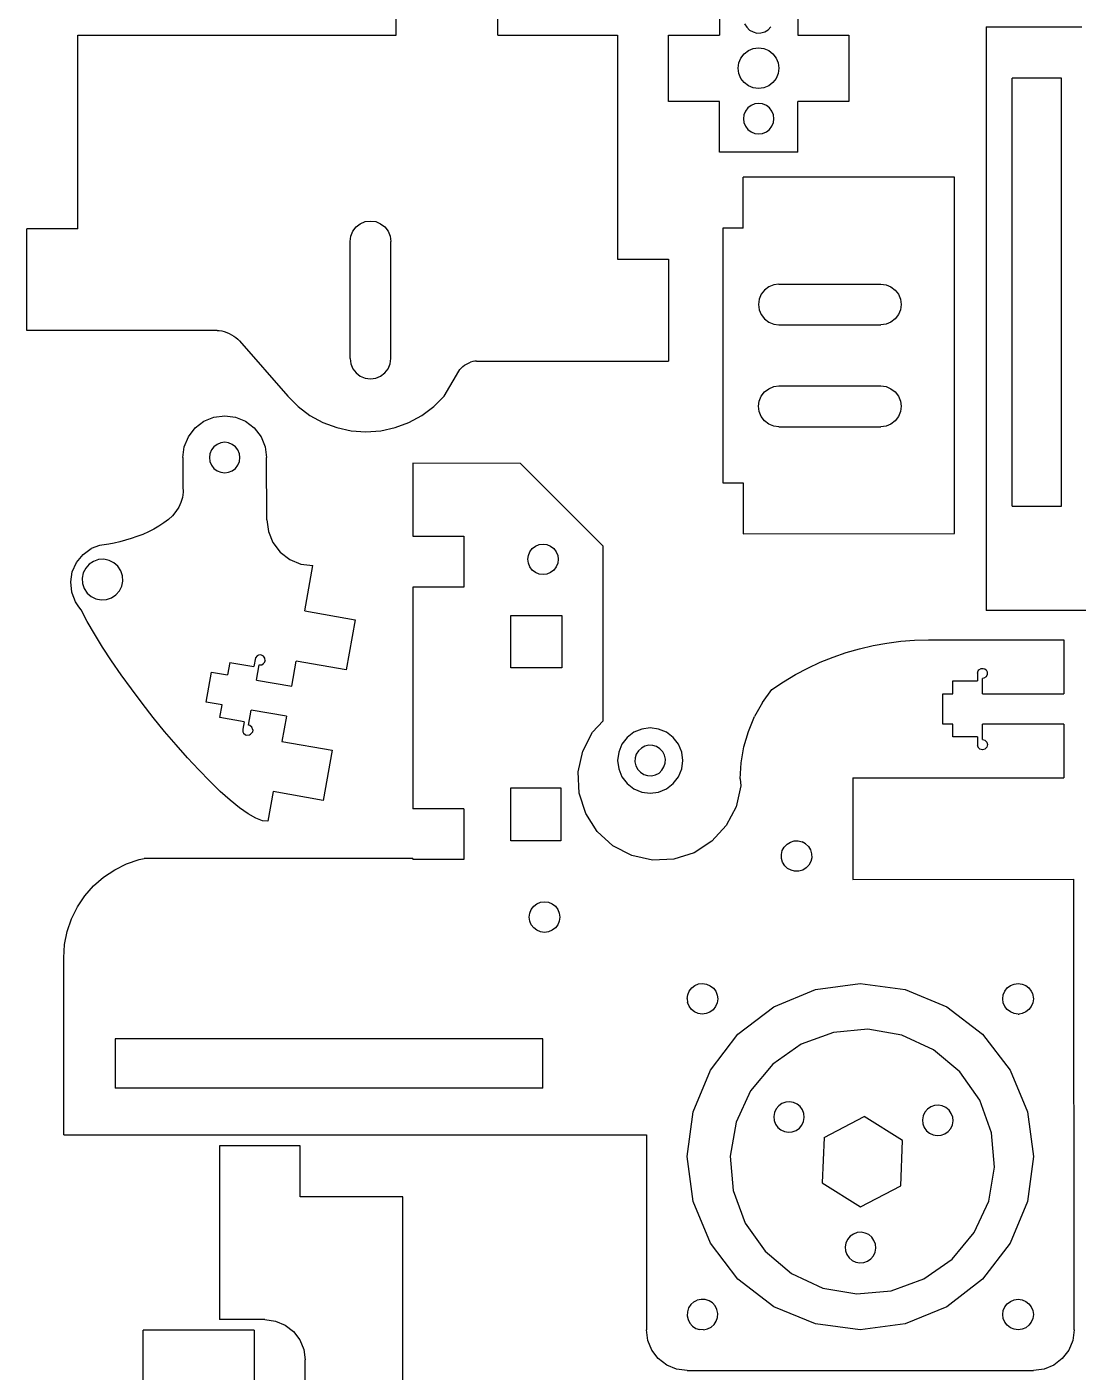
# Model space of a CAD drawing. Extents: x -275 to 319, y -186 to 206.
# Drawn here: x -275.5 to -172.2, y -60.5 to 71.6 of the extents above; entities that cross this region are included whole.
import ezdxf

# ---------------------------------------------------------------- set-up
doc = ezdxf.new("R2010")
doc.units = 0
doc.layers.get('0').update_dxf_attribs({"linetype": 'CONTINUOUS'})

msp = doc.modelspace()

# ---------------------------------------------------------------- linework, layer by layer
for p, q in [((-239.22, 70.8), (-239.22, 75.8)), ((-229.22, 70.8), (-229.22, 75.8)), ((-207.47, 75.8), (-207.47, 70.8)), ((-199.77, 75.8), (-199.77, 70.8)), ((-205, 71.9), (-204.79, 71.57)), ((-204.79, 71.57), (-204.51, 71.3)), ((-203.02, 71.13), (-202.69, 71.33)), ((-202.69, 71.33), (-202.41, 71.61)), ((-181.29, 71.6), (-171.87, 71.6)), ((-181.29, 71.6), (-181.29, 14.33)), ((-270.47, 70.8), (-239.22, 70.8)), ((-270.47, 51.8), (-270.47, 70.8)), ((-229.22, 70.8), (-217.47, 70.8)), ((-217.47, 70.8), (-217.47, 48.8)), ((-212.47, 64.3), (-212.47, 70.8)), ((-212.47, 70.8), (-207.47, 70.8)), ((-204.51, 71.3), (-204.17, 71.11)), ((-204.17, 71.11), (-203.79, 71.01)), ((-203.79, 71.01), (-203.4, 71.02)), ((-203.4, 71.02), (-203.02, 71.13)), ((-199.77, 70.8), (-194.77, 70.8)), ((-194.77, 70.8), (-194.77, 64.3)), ((-205.35, 68.55), (-205.03, 68.97)), ((-205.03, 68.97), (-204.62, 69.29)), ((-204.62, 69.29), (-204.14, 69.49)), ((-204.14, 69.49), (-203.62, 69.55)), ((-203.62, 69.55), (-203.1, 69.49)), ((-203.1, 69.49), (-202.62, 69.29)), ((-202.62, 69.29), (-202.21, 68.97)), ((-202.21, 68.97), (-201.89, 68.55)), ((-205.62, 67.55), (-205.55, 68.07)), ((-205.55, 67.04), (-205.62, 67.55)), ((-205.55, 68.07), (-205.35, 68.55)), ((-201.89, 68.55), (-201.69, 68.07)), ((-201.69, 68.07), (-201.62, 67.55)), ((-201.62, 67.55), (-201.69, 67.04)), ((-205.35, 66.55), (-205.55, 67.04)), ((-205.03, 66.14), (-205.35, 66.55)), ((-204.62, 65.82), (-205.03, 66.14)), ((-202.21, 66.14), (-202.62, 65.82)), ((-201.89, 66.55), (-202.21, 66.14)), ((-201.69, 67.04), (-201.89, 66.55)), ((-178.72, 24.57), (-178.72, 66.57)), ((-173.87, 66.57), (-178.72, 66.57)), ((-173.87, 24.57), (-173.87, 66.57)), ((-204.14, 65.62), (-204.62, 65.82)), ((-203.62, 65.55), (-204.14, 65.62)), ((-203.1, 65.62), (-203.62, 65.55)), ((-202.62, 65.82), (-203.1, 65.62)), ((-207.47, 64.3), (-212.47, 64.3)), ((-207.47, 59.3), (-207.47, 64.3)), ((-204.67, 63.67), (-204.91, 63.35)), ((-204.36, 63.9), (-204.67, 63.67)), ((-204, 64.05), (-204.36, 63.9)), ((-203.61, 64.1), (-204, 64.05)), ((-203.23, 64.05), (-203.61, 64.1)), ((-202.86, 63.9), (-203.23, 64.05)), ((-202.55, 63.67), (-202.86, 63.9)), ((-202.31, 63.35), (-202.55, 63.67)), ((-194.77, 64.3), (-199.77, 64.3)), ((-199.77, 59.3), (-199.77, 64.3)), ((-205.06, 62.99), (-205.11, 62.6)), ((-205.11, 62.6), (-205.06, 62.22)), ((-204.91, 63.35), (-205.06, 62.99)), ((-205.06, 62.22), (-204.91, 61.85)), ((-202.16, 62.99), (-202.31, 63.35)), ((-202.31, 61.85), (-202.16, 62.22)), ((-202.11, 62.6), (-202.16, 62.99)), ((-202.16, 62.22), (-202.11, 62.6)), ((-204.91, 61.85), (-204.67, 61.54)), ((-204.67, 61.54), (-204.36, 61.31)), ((-204.36, 61.31), (-204, 61.16)), ((-204, 61.16), (-203.61, 61.1)), ((-203.61, 61.1), (-203.23, 61.16)), ((-203.23, 61.16), (-202.86, 61.31)), ((-202.86, 61.31), (-202.55, 61.54)), ((-202.55, 61.54), (-202.31, 61.85)), ((-199.77, 59.3), (-207.47, 59.3)), ((-184.39, 56.85), (-205.13, 56.86)), ((-205.13, 51.85), (-205.13, 56.86)), ((-184.4, 21.86), (-184.39, 56.85)), ((-275.47, 41.8), (-275.47, 51.8)), ((-270.47, 51.8), (-275.47, 51.8)), ((-243.67, 51.07), (-243.47, 51.55)), ((-243.47, 51.55), (-243.15, 51.97)), ((-243.15, 51.97), (-242.73, 52.29)), ((-242.73, 52.29), (-242.25, 52.49)), ((-242.25, 52.49), (-241.74, 52.55)), ((-241.74, 52.55), (-241.22, 52.49)), ((-241.22, 52.49), (-240.74, 52.29)), ((-240.74, 52.29), (-240.32, 51.97)), ((-240.32, 51.97), (-240.01, 51.55)), ((-240.01, 51.55), (-239.81, 51.07)), ((-205.13, 51.85), (-207.13, 51.84)), ((-207.13, 51.84), (-207.13, 26.86)), ((-243.74, 50.55), (-243.67, 51.07)), ((-243.74, 39.05), (-243.74, 50.55)), ((-239.81, 51.07), (-239.74, 50.55)), ((-239.74, 39.05), (-239.74, 50.55)), ((-217.47, 48.8), (-212.47, 48.8)), ((-212.47, 48.8), (-212.47, 38.8)), ((-202.14, 46.29), (-202.63, 46.09)), ((-201.63, 46.36), (-202.14, 46.29)), ((-201.63, 46.36), (-191.63, 46.36)), ((-191.63, 46.36), (-191.11, 46.29)), ((-191.11, 46.29), (-190.63, 46.09)), ((-203.36, 45.36), (-203.56, 44.87)), ((-203.04, 45.77), (-203.36, 45.36)), ((-202.63, 46.09), (-203.04, 45.77)), ((-190.63, 46.09), (-190.21, 45.77)), ((-190.21, 45.77), (-189.89, 45.36)), ((-189.89, 45.36), (-189.69, 44.87)), ((-203.56, 44.87), (-203.63, 44.36)), ((-203.63, 44.36), (-203.56, 43.84)), ((-203.56, 43.84), (-203.36, 43.36)), ((-189.69, 43.84), (-189.89, 43.36)), ((-189.69, 44.87), (-189.63, 44.36)), ((-189.63, 44.36), (-189.69, 43.84)), ((-203.36, 43.36), (-203.04, 42.94)), ((-203.04, 42.94), (-202.63, 42.62)), ((-202.63, 42.62), (-202.14, 42.42)), ((-202.14, 42.42), (-201.63, 42.36)), ((-201.63, 42.36), (-191.63, 42.36)), ((-191.11, 42.42), (-191.63, 42.36)), ((-190.63, 42.62), (-191.11, 42.42)), ((-190.21, 42.94), (-190.63, 42.62)), ((-189.89, 43.36), (-190.21, 42.94)), ((-256.8, 41.8), (-275.47, 41.8)), ((-256.8, 41.8), (-256.58, 41.79)), ((-256.58, 41.79), (-256.34, 41.76)), ((-256.34, 41.76), (-256.1, 41.7)), ((-256.1, 41.7), (-255.85, 41.61)), ((-255.85, 41.61), (-255.6, 41.51)), ((-255.6, 41.51), (-255.37, 41.39)), ((-255.37, 41.39), (-255.14, 41.26)), ((-255.14, 41.26), (-254.94, 41.11)), ((-254.94, 41.11), (-254.75, 40.96)), ((-254.75, 40.96), (-254.6, 40.8)), ((-254.6, 40.8), (-249.86, 35.36)), ((-243.74, 39.05), (-243.67, 38.54)), ((-243.67, 38.54), (-243.47, 38.05)), ((-240.01, 38.05), (-239.81, 38.54)), ((-239.81, 38.54), (-239.74, 39.05)), ((-232.66, 38.26), (-232.49, 38.39)), ((-232.49, 38.39), (-232.3, 38.51)), ((-232.3, 38.51), (-232.11, 38.61)), ((-232.11, 38.61), (-231.9, 38.7)), ((-231.69, 38.76), (-231.9, 38.7)), ((-231.5, 38.79), (-231.69, 38.76)), ((-231.31, 38.8), (-231.5, 38.79)), ((-231.31, 38.8), (-212.47, 38.8)), ((-243.47, 38.05), (-243.15, 37.64)), ((-243.15, 37.64), (-242.74, 37.32)), ((-242.74, 37.32), (-242.26, 37.12)), ((-242.26, 37.12), (-241.74, 37.05)), ((-241.74, 37.05), (-241.22, 37.12)), ((-241.22, 37.12), (-240.74, 37.32)), ((-240.74, 37.32), (-240.32, 37.64)), ((-240.32, 37.64), (-240.01, 38.05)), ((-234.5, 35.36), (-233.06, 37.8)), ((-233.06, 37.8), (-232.95, 37.96)), ((-232.82, 38.11), (-232.95, 37.96)), ((-232.66, 38.26), (-232.82, 38.11)), ((-203.36, 35.36), (-203.04, 35.77)), ((-203.04, 35.77), (-202.63, 36.09)), ((-202.63, 36.09), (-202.14, 36.29)), ((-202.14, 36.29), (-201.63, 36.36)), ((-201.63, 36.36), (-191.63, 36.36)), ((-191.63, 36.36), (-191.11, 36.29)), ((-191.11, 36.29), (-190.63, 36.09)), ((-190.63, 36.09), (-190.21, 35.77)), ((-190.21, 35.77), (-189.89, 35.36)), ((-249.86, 35.36), (-248.84, 34.33)), ((-235.52, 34.33), (-234.5, 35.36)), ((-203.63, 34.36), (-203.56, 34.87)), ((-203.56, 33.84), (-203.63, 34.36)), ((-203.56, 34.87), (-203.36, 35.36)), ((-189.89, 35.36), (-189.69, 34.87)), ((-189.69, 34.87), (-189.63, 34.36)), ((-189.63, 34.36), (-189.69, 33.84)), ((-258.11, 32.89), (-257.11, 33.3)), ((-257.11, 33.3), (-256.05, 33.44)), ((-256.05, 33.44), (-254.98, 33.3)), ((-254.98, 33.3), (-253.99, 32.89)), ((-248.84, 34.33), (-247.68, 33.47)), ((-247.68, 33.47), (-246.4, 32.77)), ((-237.96, 32.77), (-236.68, 33.47)), ((-236.68, 33.47), (-235.52, 34.33)), ((-203.36, 33.36), (-203.56, 33.84)), ((-203.04, 32.94), (-203.36, 33.36)), ((-189.89, 33.36), (-190.21, 32.94)), ((-189.69, 33.84), (-189.89, 33.36)), ((-259.61, 31.38), (-258.96, 32.24)), ((-258.96, 32.24), (-258.11, 32.89)), ((-253.99, 32.89), (-253.14, 32.24)), ((-253.14, 32.24), (-252.48, 31.38)), ((-246.4, 32.77), (-245.04, 32.27)), ((-245.04, 32.27), (-243.63, 31.96)), ((-243.63, 31.96), (-242.18, 31.86)), ((-242.18, 31.86), (-240.73, 31.96)), ((-240.73, 31.96), (-239.32, 32.27)), ((-239.32, 32.27), (-237.96, 32.77)), ((-202.63, 32.62), (-203.04, 32.94)), ((-202.14, 32.42), (-202.63, 32.62)), ((-201.63, 32.36), (-202.14, 32.42)), ((-201.63, 32.36), (-191.63, 32.36)), ((-191.11, 32.42), (-191.63, 32.36)), ((-190.63, 32.62), (-191.11, 32.42)), ((-190.21, 32.94), (-190.63, 32.62)), ((-260.16, 29.33), (-260.02, 30.39)), ((-260.02, 30.39), (-259.61, 31.38)), ((-257.11, 30.39), (-257.35, 30.08)), ((-256.8, 30.62), (-257.11, 30.39)), ((-256.44, 30.77), (-256.8, 30.62)), ((-256.05, 30.83), (-256.44, 30.77)), ((-255.66, 30.77), (-256.05, 30.83)), ((-255.3, 30.62), (-255.66, 30.77)), ((-254.99, 30.39), (-255.3, 30.62)), ((-254.75, 30.08), (-254.99, 30.39)), ((-252.48, 31.38), (-252.07, 30.39)), ((-252.07, 30.39), (-251.93, 29.33)), ((-260.16, 29.33), (-260.16, 26.49)), ((-257.5, 29.71), (-257.55, 29.33)), ((-257.55, 29.33), (-257.5, 28.94)), ((-257.35, 30.08), (-257.5, 29.71)), ((-254.6, 29.71), (-254.75, 30.08)), ((-254.55, 29.33), (-254.6, 29.71)), ((-254.6, 28.94), (-254.55, 29.33)), ((-251.91, 23.23), (-251.93, 29.33)), ((-257.5, 28.94), (-257.35, 28.58)), ((-257.35, 28.58), (-257.11, 28.26)), ((-257.11, 28.26), (-256.8, 28.03)), ((-256.8, 28.03), (-256.44, 27.88)), ((-256.44, 27.88), (-256.05, 27.83)), ((-256.05, 27.83), (-255.66, 27.88)), ((-255.66, 27.88), (-255.3, 28.03)), ((-255.3, 28.03), (-254.99, 28.26)), ((-254.99, 28.26), (-254.75, 28.58)), ((-254.75, 28.58), (-254.6, 28.94)), ((-237.56, 28.77), (-237.56, 21.6)), ((-227.01, 28.76), (-237.56, 28.77)), ((-227.01, 28.76), (-218.88, 20.63)), ((-260.16, 26.49), (-260.14, 25.93)), ((-207.13, 26.86), (-205.13, 26.85)), ((-205.13, 26.85), (-205.13, 21.85)), ((-260.2, 25.41), (-260.34, 24.92)), ((-260.14, 25.93), (-260.2, 25.41)), ((-260.84, 24.03), (-261.18, 23.62)), ((-260.56, 24.46), (-260.84, 24.03)), ((-260.34, 24.92), (-260.56, 24.46)), ((-178.72, 24.57), (-173.87, 24.57)), ((-262.5, 22.59), (-263.01, 22.3)), ((-262.02, 22.91), (-262.5, 22.59)), ((-261.58, 23.25), (-262.02, 22.91)), ((-261.18, 23.62), (-261.58, 23.25)), ((-251.91, 23.23), (-251.76, 22.06)), ((-265.8, 21.21), (-266.36, 21.06)), ((-265.23, 21.38), (-265.8, 21.21)), ((-264.66, 21.57), (-265.23, 21.38)), ((-264.1, 21.79), (-264.66, 21.57)), ((-263.54, 22.03), (-264.1, 21.79)), ((-263.01, 22.3), (-263.54, 22.03)), ((-251.76, 22.06), (-251.31, 20.98)), ((-237.56, 21.6), (-232.56, 21.6)), ((-232.56, 21.6), (-232.56, 16.6)), ((-205.13, 21.85), (-184.4, 21.86)), ((-269.96, 19.8), (-269.15, 20.39)), ((-268.35, 20.69), (-269.15, 20.39)), ((-267.9, 20.75), (-268.35, 20.69)), ((-267.42, 20.84), (-267.9, 20.75)), ((-266.9, 20.94), (-267.42, 20.84)), ((-266.36, 21.06), (-266.9, 20.94)), ((-251.31, 20.98), (-250.6, 20.04)), ((-250.6, 20.04), (-249.66, 19.33)), ((-226.23, 19.73), (-226.08, 20.09)), ((-226.08, 20.09), (-225.85, 20.4)), ((-225.85, 20.4), (-225.54, 20.64)), ((-225.54, 20.64), (-225.17, 20.79)), ((-225.17, 20.79), (-224.79, 20.84)), ((-224.79, 20.84), (-224.4, 20.79)), ((-224.4, 20.79), (-224.04, 20.64)), ((-224.04, 20.64), (-223.72, 20.4)), ((-223.72, 20.4), (-223.49, 20.09)), ((-223.49, 20.09), (-223.34, 19.73)), ((-218.88, 3.5), (-218.88, 20.63)), ((-271.01, 18.11), (-270.6, 19.03)), ((-270.6, 19.03), (-269.96, 19.8)), ((-269.36, 18.86), (-269.7, 18.47)), ((-268.92, 19.14), (-269.36, 18.86)), ((-268.43, 19.31), (-268.92, 19.14)), ((-267.91, 19.34), (-268.43, 19.31)), ((-267.4, 19.24), (-267.91, 19.34)), ((-266.93, 19.01), (-267.4, 19.24)), ((-266.54, 18.66), (-266.93, 19.01)), ((-266.25, 18.22), (-266.54, 18.66)), ((-249.66, 19.33), (-248.58, 18.88)), ((-248.58, 18.88), (-247.38, 18.73)), ((-248.17, 14.27), (-247.38, 18.73)), ((-226.29, 19.34), (-226.23, 19.73)), ((-226.23, 18.95), (-226.29, 19.34)), ((-226.08, 18.59), (-226.23, 18.95)), ((-225.85, 18.28), (-226.08, 18.59)), ((-223.49, 18.59), (-223.72, 18.28)), ((-223.34, 18.95), (-223.49, 18.59)), ((-223.34, 19.73), (-223.29, 19.34)), ((-223.29, 19.34), (-223.34, 18.95)), ((-271.17, 17.12), (-271.01, 18.11)), ((-269.94, 18), (-270.04, 17.49)), ((-270.04, 17.49), (-270.01, 16.97)), ((-269.7, 18.47), (-269.94, 18)), ((-266.08, 17.73), (-266.25, 18.22)), ((-266.15, 16.7), (-266.05, 17.21)), ((-266.05, 17.21), (-266.08, 17.73)), ((-225.54, 18.04), (-225.85, 18.28)), ((-225.17, 17.89), (-225.54, 18.04)), ((-224.79, 17.84), (-225.17, 17.89)), ((-224.4, 17.89), (-224.79, 17.84)), ((-224.04, 18.04), (-224.4, 17.89)), ((-223.72, 18.28), (-224.04, 18.04)), ((-271.07, 16.12), (-271.17, 17.12)), ((-271.02, 16.03), (-271.07, 16.12)), ((-270.71, 15.18), (-271.02, 16.03)), ((-270.01, 16.97), (-269.84, 16.47)), ((-269.84, 16.47), (-269.55, 16.03)), ((-269.55, 16.03), (-269.16, 15.69)), ((-266.73, 15.84), (-266.39, 16.23)), ((-266.39, 16.23), (-266.15, 16.7)), ((-232.56, 16.6), (-237.56, 16.6)), ((-237.56, 16.6), (-237.56, -5.14)), ((-270.36, 14.68), (-270.71, 15.18)), ((-270.13, 14.37), (-270.36, 14.68)), ((-269.16, 15.69), (-268.7, 15.46)), ((-268.7, 15.46), (-268.18, 15.35)), ((-268.18, 15.35), (-267.66, 15.38)), ((-267.66, 15.38), (-267.17, 15.55)), ((-267.17, 15.55), (-266.73, 15.84)), ((-269.54, 13.23), (-270.13, 14.37)), ((-268.84, 12.01), (-269.54, 13.23)), ((-248.17, 14.27), (-243.24, 13.4)), ((-243.24, 13.4), (-244.11, 8.48)), ((-227.94, 8.7), (-227.94, 13.82)), ((-227.94, 13.82), (-222.94, 13.82)), ((-222.94, 13.82), (-222.94, 8.7)), ((-166.16, 14.31), (-181.29, 14.33)), ((-268.05, 10.72), (-268.84, 12.01)), ((-267.17, 9.38), (-268.05, 10.72)), ((-193.7, 10.56), (-192.37, 10.87)), ((-192.37, 10.87), (-191.02, 11.12)), ((-191.02, 11.12), (-189.67, 11.29)), ((-189.67, 11.29), (-188.31, 11.39)), ((-188.31, 11.39), (-186.95, 11.43)), ((-186.95, 11.43), (-173.64, 11.43)), ((-173.64, 11.43), (-173.64, 6.15)), ((-266.22, 8.01), (-267.17, 9.38)), ((-253.03, 9.67), (-253.19, 8.81)), ((-252.86, 9.87), (-253.03, 9.67)), ((-252.74, 9.93), (-252.86, 9.87)), ((-252.49, 9.95), (-252.74, 9.93)), ((-252.25, 9.84), (-252.49, 9.95)), ((-252.1, 9.63), (-252.25, 9.84)), ((-252.08, 9.37), (-252.19, 9.14)), ((-252.08, 9.37), (-252.1, 9.63)), ((-249.47, 6.88), (-249.04, 9.34)), ((-244.11, 8.48), (-249.04, 9.34)), ((-197.56, 9.23), (-196.3, 9.74)), ((-196.3, 9.74), (-195.01, 10.18)), ((-195.01, 10.18), (-193.7, 10.56)), ((-265.21, 6.61), (-266.22, 8.01)), ((-257.87, 5.32), (-257.35, 8.27)), ((-257.35, 8.27), (-255.77, 7.99)), ((-255.56, 9.22), (-255.77, 7.99)), ((-255.56, 9.22), (-253.19, 8.81)), ((-252.92, 7.49), (-252.66, 8.97)), ((-252.66, 8.97), (-252.4, 8.99)), ((-252.4, 8.99), (-252.19, 9.14)), ((-222.94, 8.7), (-227.94, 8.7)), ((-201.18, 7.32), (-200, 8.02)), ((-200, 8.02), (-198.8, 8.65)), ((-198.8, 8.65), (-197.56, 9.23)), ((-182.14, 8.15), (-182.07, 8.4)), ((-182.14, 8.15), (-182.14, 7.4)), ((-182.07, 8.4), (-181.99, 8.5)), ((-181.99, 8.5), (-181.77, 8.63)), ((-181.77, 8.63), (-181.68, 8.63)), ((-181.68, 8.63), (-181.57, 8.63)), ((-181.57, 8.63), (-181.39, 8.58)), ((-181.39, 8.58), (-181.29, 8.5)), ((-181.29, 8.5), (-181.16, 8.28)), ((-181.16, 8.02), (-181.29, 7.79)), ((-181.16, 8.28), (-181.16, 8.02)), ((-264.15, 5.21), (-265.21, 6.61)), ((-252.92, 7.49), (-249.47, 6.88)), ((-202.31, 6.56), (-201.18, 7.32)), ((-184.54, 6.15), (-184.54, 7.4)), ((-184.54, 7.4), (-182.14, 7.4)), ((-181.51, 7.66), (-181.64, 7.65)), ((-181.64, 6.15), (-181.64, 7.65)), ((-181.29, 7.79), (-181.51, 7.66)), ((-256.29, 5.04), (-257.87, 5.32)), ((-203.23, 5.28), (-202.31, 6.56)), ((-185.54, 3.15), (-185.54, 6.15)), ((-185.54, 6.15), (-184.54, 6.15)), ((-181.64, 6.15), (-173.64, 6.15)), ((-263.06, 3.82), (-264.15, 5.21)), ((-256.51, 3.81), (-256.29, 5.04)), ((-253.7, 3.06), (-253.44, 4.54)), ((-249.99, 3.93), (-253.44, 4.54)), ((-203.23, 5.28), (-204.01, 3.9)), ((-261.95, 2.45), (-263.06, 3.82)), ((-254.15, 3.39), (-256.51, 3.81)), ((-254.15, 3.39), (-254.28, 2.65)), ((-254.28, 2.65), (-254.26, 2.4)), ((-253.58, 3.02), (-253.7, 3.06)), ((-253.38, 2.85), (-253.58, 3.02)), ((-253.29, 2.61), (-253.38, 2.85)), ((-249.99, 3.93), (-250.43, 1.47)), ((-219.92, 2.36), (-218.88, 3.5)), ((-215.1, 2.68), (-215.87, 2.36)), ((-214.27, 2.79), (-215.1, 2.68)), ((-213.44, 2.68), (-214.27, 2.79)), ((-212.67, 2.36), (-213.44, 2.68)), ((-204.62, 2.44), (-204.01, 3.9)), ((-184.54, 3.15), (-185.54, 3.15)), ((-184.54, 1.9), (-184.54, 3.15)), ((-173.64, 3.15), (-181.64, 3.15)), ((-181.64, 1.65), (-181.64, 3.15)), ((-173.64, 3.15), (-173.64, -2.1)), ((-260.82, 1.13), (-261.95, 2.45)), ((-254.26, 2.4), (-254.2, 2.28)), ((-254.2, 2.28), (-254, 2.11)), ((-254, 2.11), (-253.87, 2.07)), ((-253.87, 2.07), (-253.62, 2.1)), ((-253.62, 2.1), (-253.5, 2.16)), ((-253.5, 2.16), (-253.33, 2.36)), ((-253.29, 2.61), (-253.33, 2.36)), ((-250.43, 1.47), (-245.5, 0.6)), ((-220.88, 0.51), (-219.92, 2.36)), ((-216.53, 1.85), (-217.04, 1.19)), ((-215.87, 2.36), (-216.53, 1.85)), ((-212, 1.85), (-212.67, 2.36)), ((-211.49, 1.19), (-212, 1.85)), ((-205.06, 0.92), (-204.62, 2.44)), ((-182.14, 1.9), (-184.54, 1.9)), ((-182.14, 1.9), (-182.12, 1.02)), ((-181.64, 1.65), (-181.39, 1.58)), ((-181.39, 1.58), (-181.21, 1.4)), ((-181.21, 1.4), (-181.14, 1.15)), ((-259.7, -0.14), (-260.82, 1.13)), ((-245.5, 0.6), (-246.37, -4.33)), ((-221.33, -1.53), (-220.88, 0.51)), ((-217.36, 0.41), (-217.47, -0.41)), ((-217.04, 1.19), (-217.36, 0.41)), ((-215.63, 0.22), (-215.75, -0.16)), ((-215.42, 0.55), (-215.63, 0.22)), ((-215.13, 0.81), (-215.42, 0.55)), ((-214.79, 0.99), (-215.13, 0.81)), ((-214.4, 1.08), (-214.79, 0.99)), ((-214.01, 1.06), (-214.4, 1.08)), ((-213.64, 0.95), (-214.01, 1.06)), ((-213.31, 0.74), (-213.64, 0.95)), ((-213.04, 0.45), (-213.31, 0.74)), ((-212.86, 0.1), (-213.04, 0.45)), ((-212.77, -0.28), (-212.86, 0.1)), ((-211.17, 0.41), (-211.49, 1.19)), ((-211.07, -0.41), (-211.17, 0.41)), ((-205.33, -0.64), (-205.06, 0.92)), ((-181.99, 0.79), (-182.12, 1.02)), ((-181.89, 0.71), (-181.99, 0.79)), ((-181.64, 0.65), (-181.89, 0.71)), ((-181.39, 0.71), (-181.64, 0.65)), ((-181.21, 0.9), (-181.39, 0.71)), ((-181.14, 1.15), (-181.21, 0.9)), ((-258.59, -1.33), (-259.7, -0.14)), ((-217.47, -0.41), (-217.36, -1.24)), ((-217.36, -1.24), (-217.04, -2.02)), ((-215.75, -0.16), (-215.76, -0.55)), ((-215.76, -0.55), (-215.68, -0.93)), ((-215.68, -0.93), (-215.49, -1.28)), ((-215.49, -1.28), (-215.23, -1.57)), ((-213.12, -1.37), (-212.91, -1.04)), ((-212.91, -1.04), (-212.79, -0.67)), ((-212.79, -0.67), (-212.77, -0.28)), ((-211.49, -2.02), (-211.17, -1.24)), ((-211.17, -1.24), (-211.07, -0.41)), ((-205.42, -2.22), (-205.33, -0.64)), ((-257.52, -2.44), (-258.59, -1.33)), ((-256.48, -3.44), (-257.52, -2.44)), ((-221.23, -3.62), (-221.33, -1.53)), ((-217.04, -2.02), (-216.53, -2.68)), ((-215.23, -1.57), (-214.9, -1.78)), ((-214.9, -1.78), (-214.52, -1.89)), ((-214.52, -1.89), (-214.13, -1.91)), ((-214.13, -1.91), (-213.75, -1.82)), ((-213.75, -1.82), (-213.4, -1.64)), ((-213.4, -1.64), (-213.12, -1.37)), ((-212, -2.68), (-211.49, -2.02)), ((-205.42, -2.22), (-205.38, -2.91)), ((-194.37, -2.1), (-194.38, -12.1)), ((-194.37, -2.1), (-173.64, -2.1)), ((-255.5, -4.32), (-256.48, -3.44)), ((-251.29, -3.46), (-251.81, -6.37)), ((-246.37, -4.33), (-251.29, -3.46)), ((-227.95, -8.3), (-227.95, -3.08)), ((-227.95, -3.08), (-223.03, -3.08)), ((-223.03, -3.08), (-223.03, -8.3)), ((-220.6, -5.61), (-221.23, -3.62)), ((-216.53, -2.68), (-215.87, -3.19)), ((-215.87, -3.19), (-215.1, -3.51)), ((-215.1, -3.51), (-214.27, -3.62)), ((-214.27, -3.62), (-213.44, -3.51)), ((-213.44, -3.51), (-212.67, -3.19)), ((-212.67, -3.19), (-212, -2.68)), ((-205.38, -2.91), (-205.83, -4.95)), ((-254.58, -5.06), (-255.5, -4.32)), ((-253.74, -5.65), (-254.58, -5.06)), ((-232.56, -5.14), (-237.56, -5.14)), ((-232.56, -5.14), (-232.56, -10.14)), ((-205.83, -4.95), (-206.8, -6.8)), ((-252.99, -6.08), (-253.74, -5.65)), ((-252.34, -6.32), (-252.99, -6.08)), ((-251.81, -6.37), (-252.34, -6.32)), ((-219.48, -7.37), (-220.6, -5.61)), ((-217.93, -8.78), (-219.48, -7.37)), ((-206.8, -6.8), (-208.2, -8.34)), ((-223.03, -8.3), (-227.95, -8.3)), ((-216.08, -9.74), (-217.93, -8.78)), ((-208.2, -8.34), (-209.96, -9.47)), ((-201.29, -9.25), (-201.1, -8.91)), ((-201.1, -8.91), (-200.83, -8.63)), ((-200.83, -8.63), (-200.49, -8.42)), ((-200.49, -8.42), (-200.12, -8.31)), ((-200.12, -8.31), (-199.73, -8.3)), ((-199.73, -8.3), (-199.35, -8.4)), ((-199, -8.59), (-199.35, -8.4)), ((-199, -8.59), (-198.72, -8.86)), ((-198.72, -8.86), (-198.52, -9.19)), ((-198.52, -9.19), (-198.41, -9.57)), ((-266.85, -11.13), (-265.68, -10.56)), ((-265.68, -10.56), (-264.44, -10.14)), ((-264.44, -10.14), (-263.97, -10.04)), ((-237.56, -10.04), (-263.97, -10.04)), ((-237.56, -10.04), (-237.56, -10.14)), ((-232.56, -10.14), (-237.56, -10.14)), ((-214.04, -10.19), (-216.08, -9.74)), ((-211.95, -10.1), (-214.04, -10.19)), ((-209.96, -9.47), (-211.95, -10.1)), ((-201.38, -9.63), (-201.29, -9.25)), ((-201.37, -10.03), (-201.38, -9.63)), ((-201.26, -10.4), (-201.37, -10.03)), ((-201.06, -10.74), (-201.26, -10.4)), ((-198.49, -10.34), (-198.68, -10.68)), ((-198.4, -9.96), (-198.49, -10.34)), ((-198.41, -9.57), (-198.4, -9.96)), ((-268.92, -12.72), (-267.94, -11.86)), ((-267.94, -11.86), (-266.85, -11.13)), ((-200.77, -11.01), (-201.06, -10.74)), ((-200.43, -11.19), (-200.77, -11.01)), ((-200.11, -11.27), (-200.43, -11.19)), ((-199.66, -11.28), (-200.11, -11.27)), ((-199.28, -11.17), (-199.66, -11.28)), ((-198.95, -10.96), (-199.28, -11.17)), ((-198.68, -10.68), (-198.95, -10.96)), ((-269.79, -13.71), (-268.92, -12.72)), ((-194.38, -12.1), (-172.66, -12.06)), ((-172.63, -56.3), (-172.66, -12.06)), ((-270.51, -14.79), (-269.79, -13.71)), ((-225.7, -14.72), (-225.39, -14.48)), ((-225.39, -14.48), (-225.03, -14.33)), ((-225.03, -14.33), (-224.64, -14.28)), ((-224.64, -14.28), (-224.25, -14.33)), ((-224.25, -14.33), (-223.89, -14.48)), ((-223.89, -14.48), (-223.58, -14.72)), ((-271.09, -15.97), (-270.51, -14.79)), ((-226.14, -15.78), (-226.09, -15.39)), ((-226.09, -16.17), (-226.14, -15.78)), ((-226.09, -15.39), (-225.94, -15.03)), ((-225.94, -15.03), (-225.7, -14.72)), ((-223.58, -14.72), (-223.34, -15.03)), ((-223.34, -15.03), (-223.19, -15.39)), ((-223.19, -15.39), (-223.14, -15.78)), ((-223.14, -15.78), (-223.19, -16.17)), ((-271.51, -17.21), (-271.09, -15.97)), ((-225.94, -16.53), (-226.09, -16.17)), ((-225.7, -16.84), (-225.94, -16.53)), ((-225.39, -17.08), (-225.7, -16.84)), ((-225.03, -17.23), (-225.39, -17.08)), ((-223.89, -17.08), (-224.25, -17.23)), ((-223.58, -16.84), (-223.89, -17.08)), ((-223.34, -16.53), (-223.58, -16.84)), ((-223.19, -16.17), (-223.34, -16.53)), ((-271.77, -18.49), (-271.51, -17.21)), ((-224.64, -17.28), (-225.03, -17.23)), ((-224.25, -17.23), (-224.64, -17.28)), ((-271.85, -19.79), (-271.77, -18.49)), ((-271.85, -37.17), (-271.85, -19.79)), ((-209.87, -22.49), (-209.51, -22.35)), ((-209.51, -22.35), (-209.12, -22.3)), ((-209.12, -22.3), (-208.73, -22.36)), ((-208.73, -22.36), (-208.37, -22.52)), ((-198.04, -22.88), (-193.64, -22.3)), ((-193.64, -22.3), (-189.24, -22.88)), ((-178.89, -22.51), (-178.53, -22.36)), ((-178.53, -22.36), (-178.14, -22.3)), ((-178.14, -22.3), (-177.75, -22.36)), ((-177.75, -22.36), (-177.39, -22.51)), ((-210.64, -23.78), (-210.58, -23.4)), ((-210.58, -23.4), (-210.43, -23.04)), ((-210.43, -23.04), (-210.18, -22.73)), ((-210.18, -22.73), (-209.87, -22.49)), ((-208.37, -22.52), (-208.06, -22.76)), ((-208.06, -22.76), (-207.83, -23.07)), ((-207.83, -23.07), (-207.68, -23.44)), ((-207.68, -23.44), (-207.64, -23.82)), ((-202.14, -24.58), (-198.04, -22.88)), ((-189.24, -22.88), (-185.14, -24.58)), ((-179.64, -23.8), (-179.59, -23.42)), ((-179.59, -23.42), (-179.44, -23.05)), ((-179.44, -23.05), (-179.2, -22.74)), ((-179.2, -22.74), (-178.89, -22.51)), ((-177.39, -22.51), (-177.08, -22.74)), ((-177.08, -22.74), (-176.84, -23.05)), ((-176.84, -23.05), (-176.74, -23.3)), ((-176.74, -23.3), (-176.64, -23.8)), ((-210.64, -23.78), (-210.59, -24.17)), ((-210.45, -24.54), (-210.59, -24.17)), ((-210.21, -24.85), (-210.45, -24.54)), ((-209.91, -25.09), (-210.21, -24.85)), ((-208.09, -24.88), (-208.41, -25.11)), ((-207.85, -24.57), (-208.09, -24.88)), ((-207.7, -24.21), (-207.85, -24.57)), ((-207.64, -23.82), (-207.7, -24.21)), ((-205.66, -27.28), (-202.14, -24.58)), ((-185.14, -24.58), (-181.62, -27.28)), ((-179.59, -24.19), (-179.64, -23.8)), ((-179.44, -24.55), (-179.59, -24.19)), ((-179.2, -24.86), (-179.44, -24.55)), ((-178.89, -25.1), (-179.2, -24.86)), ((-177.08, -24.86), (-177.39, -25.1)), ((-176.84, -24.55), (-177.08, -24.86)), ((-176.69, -24.19), (-176.84, -24.55)), ((-176.64, -23.8), (-176.69, -24.19)), ((-209.55, -25.25), (-209.91, -25.09)), ((-209.16, -25.3), (-209.55, -25.25)), ((-208.77, -25.26), (-209.16, -25.3)), ((-208.41, -25.11), (-208.77, -25.26)), ((-178.53, -25.25), (-178.89, -25.1)), ((-178.14, -25.3), (-178.53, -25.25)), ((-178.14, -25.3), (-178.04, -25.31)), ((-177.75, -25.25), (-178.04, -25.31)), ((-177.39, -25.1), (-177.75, -25.25)), ((-208.36, -30.8), (-205.66, -27.28)), ((-196.26, -27.11), (-199.45, -28.27)), ((-192.88, -26.8), (-196.26, -27.11)), ((-189.54, -27.39), (-192.88, -26.8)), ((-186.46, -28.82), (-189.54, -27.39)), ((-181.62, -27.28), (-178.92, -30.8)), ((-224.82, -27.74), (-266.82, -27.74)), ((-266.82, -27.74), (-266.82, -32.58)), ((-224.82, -32.59), (-224.82, -27.74)), ((-199.45, -28.27), (-202.23, -30.22)), ((-183.86, -30.99), (-186.46, -28.82)), ((-202.23, -30.22), (-204.4, -32.83)), ((-210.06, -34.9), (-208.36, -30.8)), ((-181.9, -33.77), (-183.86, -30.99)), ((-178.92, -30.8), (-177.22, -34.9)), ((-224.82, -32.59), (-266.82, -32.58)), ((-204.4, -32.83), (-205.83, -35.91)), ((-201.65, -34.31), (-201.9, -34.61)), ((-201.33, -34.08), (-201.65, -34.31)), ((-200.96, -33.95), (-201.33, -34.08)), ((-200.57, -33.91), (-200.96, -33.95)), ((-200.19, -33.98), (-200.57, -33.91)), ((-199.83, -34.14), (-200.19, -33.98)), ((-199.53, -34.39), (-199.83, -34.14)), ((-186.35, -34.28), (-186.72, -34.41)), ((-185.96, -34.24), (-186.35, -34.28)), ((-185.58, -34.31), (-185.96, -34.24)), ((-185.22, -34.47), (-185.58, -34.31)), ((-180.74, -36.96), (-181.9, -33.77)), ((-210.64, -39.3), (-210.06, -34.9)), ((-202.07, -34.96), (-202.13, -35.35)), ((-202.13, -35.35), (-202.1, -35.74)), ((-201.9, -34.61), (-202.07, -34.96)), ((-199.31, -34.72), (-199.53, -34.39)), ((-199.17, -35.08), (-199.31, -34.72)), ((-199.2, -35.86), (-199.14, -35.47)), ((-199.14, -35.47), (-199.17, -35.08)), ((-197.18, -37.41), (-193.24, -35.35)), ((-189.48, -37.73), (-193.24, -35.35)), ((-187.46, -35.29), (-187.52, -35.68)), ((-187.29, -34.94), (-187.46, -35.29)), ((-187.04, -34.64), (-187.29, -34.94)), ((-186.72, -34.41), (-187.04, -34.64)), ((-184.92, -34.73), (-185.22, -34.47)), ((-184.7, -35.05), (-184.92, -34.73)), ((-184.56, -35.41), (-184.7, -35.05)), ((-184.53, -35.8), (-184.56, -35.41)), ((-177.22, -34.9), (-176.64, -39.3)), ((-205.83, -35.91), (-206.41, -39.25)), ((-202.1, -35.74), (-201.96, -36.11)), ((-201.96, -36.11), (-201.74, -36.43)), ((-201.74, -36.43), (-201.44, -36.68)), ((-201.44, -36.68), (-201.08, -36.84)), ((-201.08, -36.84), (-200.7, -36.91)), ((-200.7, -36.91), (-200.31, -36.87)), ((-200.31, -36.87), (-199.94, -36.74)), ((-199.94, -36.74), (-199.62, -36.51)), ((-199.62, -36.51), (-199.37, -36.21)), ((-199.37, -36.21), (-199.2, -35.86)), ((-187.52, -35.68), (-187.49, -36.07)), ((-187.49, -36.07), (-187.35, -36.44)), ((-187.35, -36.44), (-187.13, -36.76)), ((-187.13, -36.76), (-186.83, -37.01)), ((-185.33, -37.07), (-185.01, -36.84)), ((-185.01, -36.84), (-184.76, -36.54)), ((-184.76, -36.54), (-184.59, -36.19)), ((-184.59, -36.19), (-184.53, -35.8)), ((-180.44, -40.34), (-180.74, -36.96)), ((-271.85, -37.17), (-214.64, -37.17)), ((-248.65, -38.25), (-256.55, -38.25)), ((-256.55, -38.25), (-256.55, -55.3)), ((-248.65, -43.25), (-248.65, -38.25)), ((-214.64, -37.17), (-214.64, -56.3)), ((-197.18, -37.41), (-197.37, -41.86)), ((-189.67, -42.18), (-189.48, -37.73)), ((-186.83, -37.01), (-186.47, -37.17)), ((-186.47, -37.17), (-186.09, -37.24)), ((-186.09, -37.24), (-185.7, -37.2)), ((-185.7, -37.2), (-185.33, -37.07)), ((-210.06, -43.7), (-210.64, -39.3)), ((-206.41, -39.25), (-206.11, -42.63)), ((-176.64, -39.3), (-177.22, -43.7)), ((-181.02, -43.68), (-180.44, -40.34)), ((-197.37, -41.86), (-193.61, -44.24)), ((-193.61, -44.24), (-189.67, -42.18)), ((-238.55, -43.25), (-248.65, -43.25)), ((-238.54, -96.25), (-238.55, -43.25)), ((-206.11, -42.63), (-204.94, -45.82)), ((-208.36, -47.8), (-210.06, -43.7)), ((-182.45, -46.76), (-181.02, -43.68)), ((-177.22, -43.7), (-178.92, -47.8)), ((-204.94, -45.82), (-202.99, -48.59)), ((-194.88, -47.43), (-195.05, -47.78)), ((-194.63, -47.12), (-194.88, -47.43)), ((-194.31, -46.9), (-194.63, -47.12)), ((-193.94, -46.76), (-194.31, -46.9)), ((-193.55, -46.73), (-193.94, -46.76)), ((-193.17, -46.8), (-193.55, -46.73)), ((-192.81, -46.96), (-193.17, -46.8)), ((-192.51, -47.21), (-192.81, -46.96)), ((-192.29, -47.53), (-192.51, -47.21)), ((-192.15, -47.9), (-192.29, -47.53)), ((-184.62, -49.36), (-182.45, -46.76)), ((-205.66, -51.32), (-208.36, -47.8)), ((-202.99, -48.59), (-200.39, -50.77)), ((-195.05, -47.78), (-195.11, -48.17)), ((-195.11, -48.17), (-195.08, -48.56)), ((-195.08, -48.56), (-194.94, -48.92)), ((-192.35, -49.03), (-192.18, -48.68)), ((-192.18, -48.68), (-192.12, -48.29)), ((-192.12, -48.29), (-192.15, -47.9)), ((-178.92, -47.8), (-181.62, -51.32)), ((-194.94, -48.92), (-194.72, -49.24)), ((-194.72, -49.24), (-194.42, -49.5)), ((-194.42, -49.5), (-194.06, -49.66)), ((-194.06, -49.66), (-193.68, -49.73)), ((-193.68, -49.73), (-193.29, -49.69)), ((-193.29, -49.69), (-192.92, -49.56)), ((-192.92, -49.56), (-192.6, -49.33)), ((-192.6, -49.33), (-192.35, -49.03)), ((-187.4, -51.31), (-184.62, -49.36)), ((-202.14, -54.03), (-205.66, -51.32)), ((-200.39, -50.77), (-197.31, -52.2)), ((-190.59, -52.48), (-187.4, -51.31)), ((-181.62, -51.32), (-185.14, -54.03)), ((-197.31, -52.2), (-193.97, -52.78)), ((-193.97, -52.78), (-190.59, -52.48)), ((-210.28, -53.83), (-210.49, -54.16)), ((-209.99, -53.57), (-210.28, -53.83)), ((-209.99, -53.57), (-209.64, -53.39)), ((-209.25, -53.31), (-209.64, -53.39)), ((-208.86, -53.33), (-209.25, -53.31)), ((-208.49, -53.45), (-208.86, -53.33)), ((-208.16, -53.66), (-208.49, -53.45)), ((-207.9, -53.96), (-208.16, -53.66)), ((-207.72, -54.3), (-207.9, -53.96)), ((-198.04, -55.72), (-202.14, -54.03)), ((-185.14, -54.03), (-189.24, -55.72)), ((-179.59, -54.42), (-179.44, -54.05)), ((-179.44, -54.05), (-179.2, -53.74)), ((-179.2, -53.74), (-178.89, -53.51)), ((-178.89, -53.51), (-178.53, -53.36)), ((-178.53, -53.36), (-178.14, -53.3)), ((-178.14, -53.3), (-177.75, -53.36)), ((-177.75, -53.36), (-177.39, -53.51)), ((-177.39, -53.51), (-177.08, -53.74)), ((-177.08, -53.74), (-176.84, -54.05)), ((-176.84, -54.05), (-176.69, -54.42)), ((-252.1, -55.3), (-256.55, -55.3)), ((-252.1, -55.3), (-251.07, -55.44)), ((-251.07, -55.44), (-250.12, -55.83)), ((-210.61, -54.53), (-210.63, -54.92)), ((-210.63, -54.92), (-210.55, -55.3)), ((-210.49, -54.16), (-210.61, -54.53)), ((-210.55, -55.3), (-210.38, -55.65)), ((-208, -55.78), (-207.79, -55.45)), ((-207.79, -55.45), (-207.66, -55.08)), ((-207.64, -54.69), (-207.72, -54.3)), ((-207.66, -55.08), (-207.64, -54.69)), ((-179.64, -54.8), (-179.59, -54.42)), ((-179.59, -55.19), (-179.64, -54.8)), ((-179.44, -55.55), (-179.59, -55.19)), ((-176.69, -55.19), (-176.84, -55.55)), ((-176.69, -54.42), (-176.64, -54.8)), ((-176.64, -54.8), (-176.69, -55.19)), ((-253.16, -56.34), (-264.06, -56.34)), ((-264.06, -61.34), (-264.06, -56.34)), ((-253.16, -56.34), (-253.16, -61.38)), ((-250.12, -55.83), (-249.3, -56.46)), ((-249.3, -56.46), (-248.67, -57.28)), ((-214.5, -57.34), (-214.64, -56.3)), ((-210.38, -55.65), (-210.11, -55.94)), ((-210.11, -55.94), (-209.79, -56.16)), ((-209.79, -56.16), (-209.41, -56.28)), ((-209.02, -56.3), (-209.41, -56.28)), ((-209.02, -56.3), (-208.64, -56.22)), ((-208.64, -56.22), (-208.29, -56.04)), ((-208.29, -56.04), (-208, -55.78)), ((-193.64, -56.3), (-198.04, -55.72)), ((-189.24, -55.72), (-193.64, -56.3)), ((-179.2, -55.86), (-179.44, -55.55)), ((-178.89, -56.1), (-179.2, -55.86)), ((-178.53, -56.25), (-178.89, -56.1)), ((-178.14, -56.3), (-178.53, -56.25)), ((-177.75, -56.25), (-178.14, -56.3)), ((-177.39, -56.1), (-177.75, -56.25)), ((-177.08, -55.86), (-177.39, -56.1)), ((-176.84, -55.55), (-177.08, -55.86)), ((-172.63, -56.3), (-172.76, -57.34)), ((-248.67, -57.28), (-248.28, -58.23)), ((-214.1, -58.3), (-214.5, -57.34)), ((-172.76, -57.34), (-173.16, -58.3)), ((-248.28, -58.23), (-248.15, -59.25)), ((-248.14, -80.25), (-248.15, -59.25)), ((-213.47, -59.13), (-214.1, -58.3)), ((-212.64, -59.77), (-213.47, -59.13)), ((-173.8, -59.13), (-174.63, -59.77)), ((-173.16, -58.3), (-173.8, -59.13)), ((-211.67, -60.17), (-212.64, -59.77)), ((-210.64, -60.3), (-211.67, -60.17)), ((-210.64, -60.3), (-176.63, -60.3)), ((-175.59, -60.17), (-176.63, -60.3)), ((-174.63, -59.77), (-175.59, -60.17))]:
    msp.add_line(p, q)

doc.saveas('drawing.dxf')
